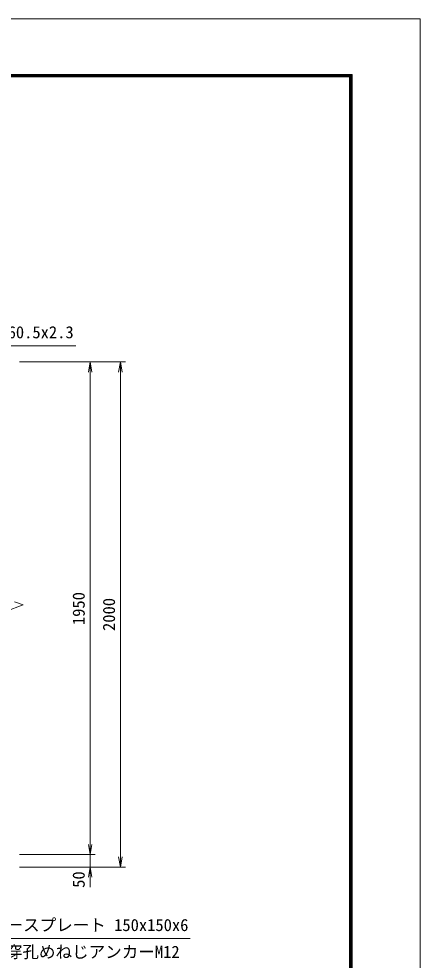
# Model space of a CAD drawing. Units: millimetres, scale not verified. Extents: x -4200 to 4200, y -2970 to 2970.
# Drawn here: x 2610 to 4200, y -757 to 2970 of the extents above; entities that cross this region are included whole.
import ezdxf
from ezdxf.enums import TextEntityAlignment as Align

# ---------------------------------------------------------------- set-up
doc = ezdxf.new("R2010")
doc.units = ezdxf.units.MM
doc.header["$LTSCALE"] = 20
for name, color, linetype, lineweight in [('0-1_D-STR-TXT', 7, 'Continuous', 9), ('0-5_D-STR-DIM', 7, 'Continuous', 9), ('0-6_0', 3, 'Continuous', 18), ('0-8_D-TTL', 7, 'Continuous', 9)]:
    doc.layers.add(name, color=color, linetype=linetype, lineweight=lineweight)
doc.styles.add('ＭＳ ゴシック', font='')
doc.styles.get('ＭＳ ゴシック').set_extended_font_data('MS Gothic')

# ---------------------------------------------------------------- blocks, each defined once
blk = doc.blocks.new('_Open')
at = {"layer": '0-6_0', "color": 7, "lineweight": 9}
blk.add_line((-20, 3.33), (0, 0), dxfattribs=at)
blk.add_lwpolyline([(-20, -3.33), (0, 0), (-20, 0)], dxfattribs=at)

msp = doc.modelspace()

# ---------------------------------------------------------------- linework, layer by layer
at = {"layer": '0-1_D-STR-TXT'}
for points in [[(2835.25, 1674.69), (2302.1, 1674.69), (2247.79, 1522.73)], [(3288.07, -671.11), (2441.46, -671.11), (2308.15, -388.36)]]:
    msp.add_lwpolyline(points, dxfattribs=at)
at = {"layer": '0-5_D-STR-DIM'}
for p, q in [((2611.99, 1611.37), (2911.99, 1611.37)), ((2611.99, 1611.37), (3031.99, 1611.37)), ((2891.99, -298.63), (2891.99, 1571.37)), ((3011.99, -348.63), (3011.99, 1571.37)), ((2556.75, 623.54), (2627.23, 649.19)), ((2627.23, 649.19), (2591.99, 662.02)), ((2891.99, -298.63), (2891.99, -258.63)), ((2611.99, -338.63), (2911.99, -338.63)), ((2611.99, -338.63), (2911.99, -338.63)), ((2891.99, -388.63), (2891.99, -338.63)), ((2611.99, -388.63), (2911.99, -388.63)), ((2611.99, -388.63), (3031.99, -388.63)), ((2891.99, -428.63), (2891.99, -468.63))]:
    msp.add_line(p, q, dxfattribs=at)
at = {"layer": '0-8_D-TTL', "color": 2, "lineweight": 18}
msp.add_lwpolyline([(-4200, 2970), (4200, 2970), (4200, -2970), (-4200, -2970)], close=True, dxfattribs=at)
at = {"layer": '0-8_D-TTL'}
for points in [[(-3930, 2750), (3930, 2750), (3930, -2750), (-3930, -2750)], [(-3927.5, 2747.5), (3927.5, 2747.5), (3927.5, -2747.5), (-3927.5, -2747.5)], [(-3925, 2745), (3925, 2745), (3925, -2745), (-3925, -2745)], [(-3922.5, 2742.5), (3922.5, 2742.5), (3922.5, -2742.5), (-3922.5, -2742.5)], [(-3920, 2740), (3920, 2740), (3920, -2740), (-3920, -2740)]]:
    msp.add_lwpolyline(points, close=True, dxfattribs=at)

# ---------------------------------------------------------------- block references
at = {"layer": '0-5_D-STR-DIM', "xscale": 2, "yscale": 2}
for p, rotation in [((2891.99, 1611.37), 90), ((3011.99, 1611.37), 90), ((2891.99, -338.63), 270), ((2891.99, -338.63), 270), ((3011.99, -388.63), 270), ((2891.99, -388.63), 90)]:
    msp.add_blockref('_Open', p, dxfattribs=dict(at, rotation=rotation))

# ---------------------------------------------------------------- texts
at = {"layer": '0-1_D-STR-TXT', "style": 'ＭＳ ゴシック'}
for s, p in [('門柱 φ60.5x2.3', (2351.75, 1690.58)), ('ベースプレート 150x150x6 ', (2495.43, -656.5)), ('他穿孔めねじアンカーM12', (2492.81, -762.73))]:
    msp.add_text(s, height=48.09, dxfattribs=at).set_placement(p, align=Align.BOTTOM_LEFT)
at = {"layer": '0-5_D-STR-DIM', "style": 'ＭＳ ゴシック'}
for s, p in [('1950', (2885.24, 569.47)), ('2000', (3005.24, 546.12)), ('50', (2885.24, -470.83))]:
    msp.add_text(s, height=48.09, rotation=90, dxfattribs=at).set_placement(p, align=Align.BOTTOM_LEFT)

doc.saveas('drawing.dxf')
